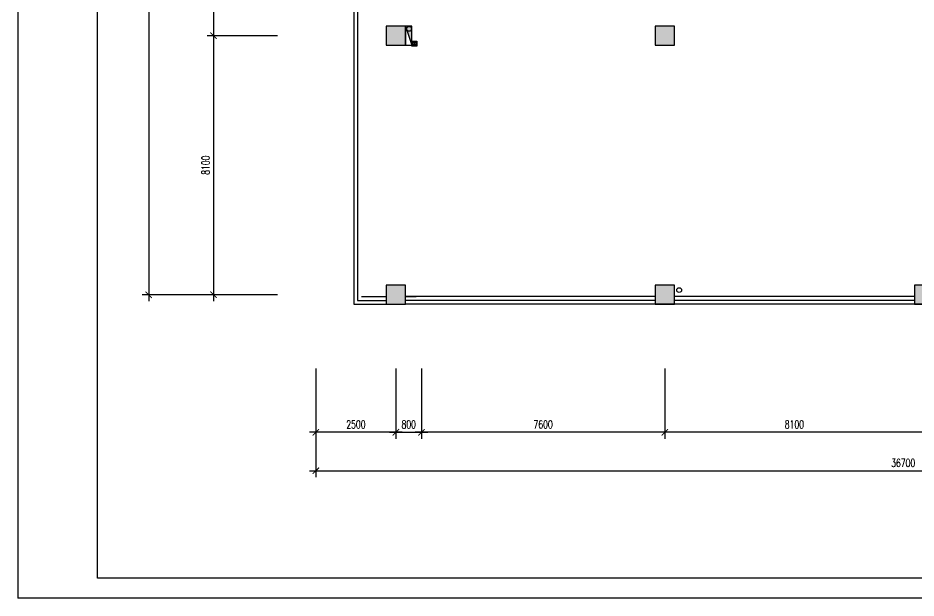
# Model space of a CAD drawing. Extents: x 243000 to 1039751, y -184758 to -16773.
# Drawn here: x 965985 to 994046, y -101127 to -82988 of the extents above; entities that cross this region are included whole.
import ezdxf

# ---------------------------------------------------------------- set-up
doc = ezdxf.new("R2010")
doc.units = 0
doc.header["$LTSCALE"] = 1000
doc.header["$MEASUREMENT"] = 0
doc.layers.get('0').update_dxf_attribs({"linetype": 'CONTINUOUS'})
for name, color, linetype in [('WALL', 7, 'CONTINUOUS'), ('家具', 2, 'CONTINUOUS'), ('消火栓', 1, 'CONTINUOUS'), ('玻璃线', 5, 'CONTINUOUS'), ('轴线标注', 1, 'CONTINUOUS')]:
    doc.layers.add(name, color=color, linetype=linetype)
doc.styles.add('DIM_FONT', font='romans.shx', dxfattribs={"width": 0.7, "height": 250, "bigfont": 'hztxt.shx'})

# ---------------------------------------------------------------- blocks, each defined once
blk = doc.blocks.new('_fzh')
at = {"layer": 'WALL'}
blk.add_hatch(color=7, dxfattribs=at).paths.add_polyline_path([(0.5, 0.5), (-0.5, 0.5), (-0.5, -0.5), (0.5, -0.5)])
at = {"layer": 'WALL', "color": 7}
blk.add_lwpolyline([(-0.5, -0.5), (0.5, -0.5), (0.5, 0.5), (-0.5, 0.5)], close=True, dxfattribs=at)
blk = doc.blocks.new('_ArchTick')
at = {"color": 0, "linetype": 'ByBlock', "const_width": 0.15}
blk.add_lwpolyline([(-0.5, -0.5), (0.5, 0.5)], dxfattribs=at)
blk = doc.blocks.new('542422')
at = {"layer": '消火栓'}
blk.add_hatch(color=7, dxfattribs=at).paths.add_polyline_path([(116564, 164856), (115964, 164656), (116564, 164656)])
at = {"layer": '消火栓', "color": 7}
blk.add_line((116564, 164856), (115964, 164656), dxfattribs=at)
blk.add_lwpolyline([(115964, 164856), (115964, 164656), (116564, 164656), (116564, 164856)], close=True, dxfattribs=at)
blk = doc.blocks.new('t55')
at = {"color": 7}
for p, q in [((496591, -108976), (496481, -109086)), ((496481, -108976), (496591, -109086))]:
    blk.add_line(p, q, dxfattribs=at)
for points in [[(496461, -108956), (496611, -108956), (496611, -109106), (496461, -109106)], [(496481, -108976), (496591, -108976), (496591, -109086), (496481, -109086)]]:
    blk.add_lwpolyline(points, close=True, dxfattribs=at)
blk = doc.blocks.new('fasdfa')
at = {"color": 4}
for p, q in [((898917, -115832), (898917, -136309)), ((899892, -136065), (899892, -116076)), ((927634, -136065), (899892, -136065)), ((927878, -136309), (898917, -136309))]:
    blk.add_line(p, q, dxfattribs=at)

msp = doc.modelspace()

# ---------------------------------------------------------------- linework, layer by layer
at = {"color": 7}
msp.add_line((978294.4, -83742.5), (978294.4, -83842.5), dxfattribs=at)
at = {"layer": 'WALL', "color": 7}
for centre in [(978205.6, -83327.6), (986644.4, -91497.5)]:
    msp.add_circle(centre, 75, dxfattribs=at)
at = {"layer": '家具', "color": 7}
msp.add_line((978094.4, -91702.4), (978427.8, -91702.4), dxfattribs=at)
at = {"layer": '玻璃线', "color": 7}
for p, q in [((976474.4, -67462.5), (976474.4, -91942.5)), ((976594.4, -67462.5), (976594.4, -91822.4)), ((976714.4, -91702.4), (977494.4, -91702.4)), ((985894.4, -91702.4), (978094.4, -91702.4)), ((993994.4, -91702.4), (986494.4, -91702.4)), ((976474.4, -91942.5), (977494.4, -91942.5)), ((976594.4, -91822.4), (977494.4, -91822.4)), ((985894.4, -91825.5), (978094.4, -91825.5)), ((1002274.4, -91942.5), (978094.4, -91942.5)), ((993994.4, -91825.5), (986494.4, -91825.5))]:
    msp.add_line(p, q, dxfattribs=at)
at = {"layer": '轴线标注', "color": 1}
for p, q in [((970070, -59042.4), (970070, -91842.4)), ((972094.4, -75242.4), (972094.4, -83742.4)), ((974094.4, -83542.4), (971894.4, -83542.4)), ((974094.4, -83542.4), (971894.4, -83542.4)), ((972094.4, -83342.4), (972094.4, -91842.4)), ((972070, -91642.4), (969870, -91642.4)), ((974094.4, -91642.4), (971894.4, -91642.4)), ((975294.4, -93944.6), (975294.4, -96144.6)), ((977794.4, -93944.6), (977794.4, -96144.6)), ((977794.4, -93944.6), (977794.4, -96144.6)), ((978594.4, -93944.6), (978594.4, -96144.6)), ((978594.4, -93944.6), (978594.4, -96144.6)), ((986194.4, -93944.6), (986194.4, -96144.6)), ((986194.4, -93944.6), (986194.4, -96144.6)), ((975294.4, -95146.6), (975294.4, -97346.6)), ((977994.4, -95944.6), (975094.4, -95944.6)), ((977594.4, -95944.6), (978794.4, -95944.6)), ((986394.4, -95944.6), (978394.4, -95944.6)), ((994494.4, -95944.6), (985994.4, -95944.6)), ((975094.4, -97146.6), (1012194.4, -97146.6))]:
    msp.add_line(p, q, dxfattribs=at)

# ---------------------------------------------------------------- block references
at = {"color": 4, "lineweight": 5, "xscale": 2.547089064726606, "yscale": 2.547089064610191, "zscale": 2.5470890645979}
msp.add_blockref('fasdfa', (-1323636.5, 246064.5), dxfattribs=at)
at = {"color": 7}
msp.add_blockref('t55', (481833.5, 25238.9), dxfattribs=at)
at = {"layer": 'WALL', "color": 7, "xscale": 600, "yscale": 600, "zscale": 600}
for p in [(977794.4, -83542.5), (986194.4, -83542.5), (977794.4, -91642.5), (986194.4, -91642.5), (994294.4, -91642.5)]:
    msp.add_blockref('_fzh', p, dxfattribs=at)
at = {"layer": '消火栓', "color": 7, "rotation": 90}
msp.add_blockref('542422', (1142950.3, -199806.5), dxfattribs=at)
at = {"layer": '轴线标注', "color": 1, "xscale": 200, "yscale": 200, "zscale": 200}
for p, rotation in [((972094.4, -83542.4), 270), ((972094.4, -83542.4), 90), ((970070, -91642.4), 270), ((972094.4, -91642.4), 270), ((975294.4, -95944.6), 180), ((977794.4, -95944.6), 180), ((978594.4, -95944.6), 180), ((986194.4, -95944.6), 180), ((975294.4, -97146.6), 180)]:
    msp.add_blockref('_ArchTick', p, dxfattribs=dict(at, rotation=rotation))
for p in [(977794.4, -95944.6), (978594.4, -95944.6), (986194.4, -95944.6)]:
    msp.add_blockref('_ArchTick', p, dxfattribs=at)

# ---------------------------------------------------------------- texts
at = {"layer": '轴线标注', "color": 1, "insert": (971849.4, -87592.4), "char_height": 250, "attachment_point": 5, "rotation": 90, "style": 'DIM_FONT'}
msp.add_mtext('\\A1;8100', dxfattribs=at)
at = {"layer": '轴线标注', "color": 1, "char_height": 250, "attachment_point": 5, "style": 'DIM_FONT'}
for s, insert in [('\\A1;2500', (976544.4, -95699.6)), ('\\A1;800', (978194.4, -95699.6)), ('\\A1;7600', (982394.4, -95699.6)), ('\\A1;8100', (990244.4, -95699.6)), ('\\A1;36700', (993644.4, -96901.6))]:
    msp.add_mtext(s, dxfattribs=dict(at, insert=insert))

doc.saveas('drawing.dxf')
